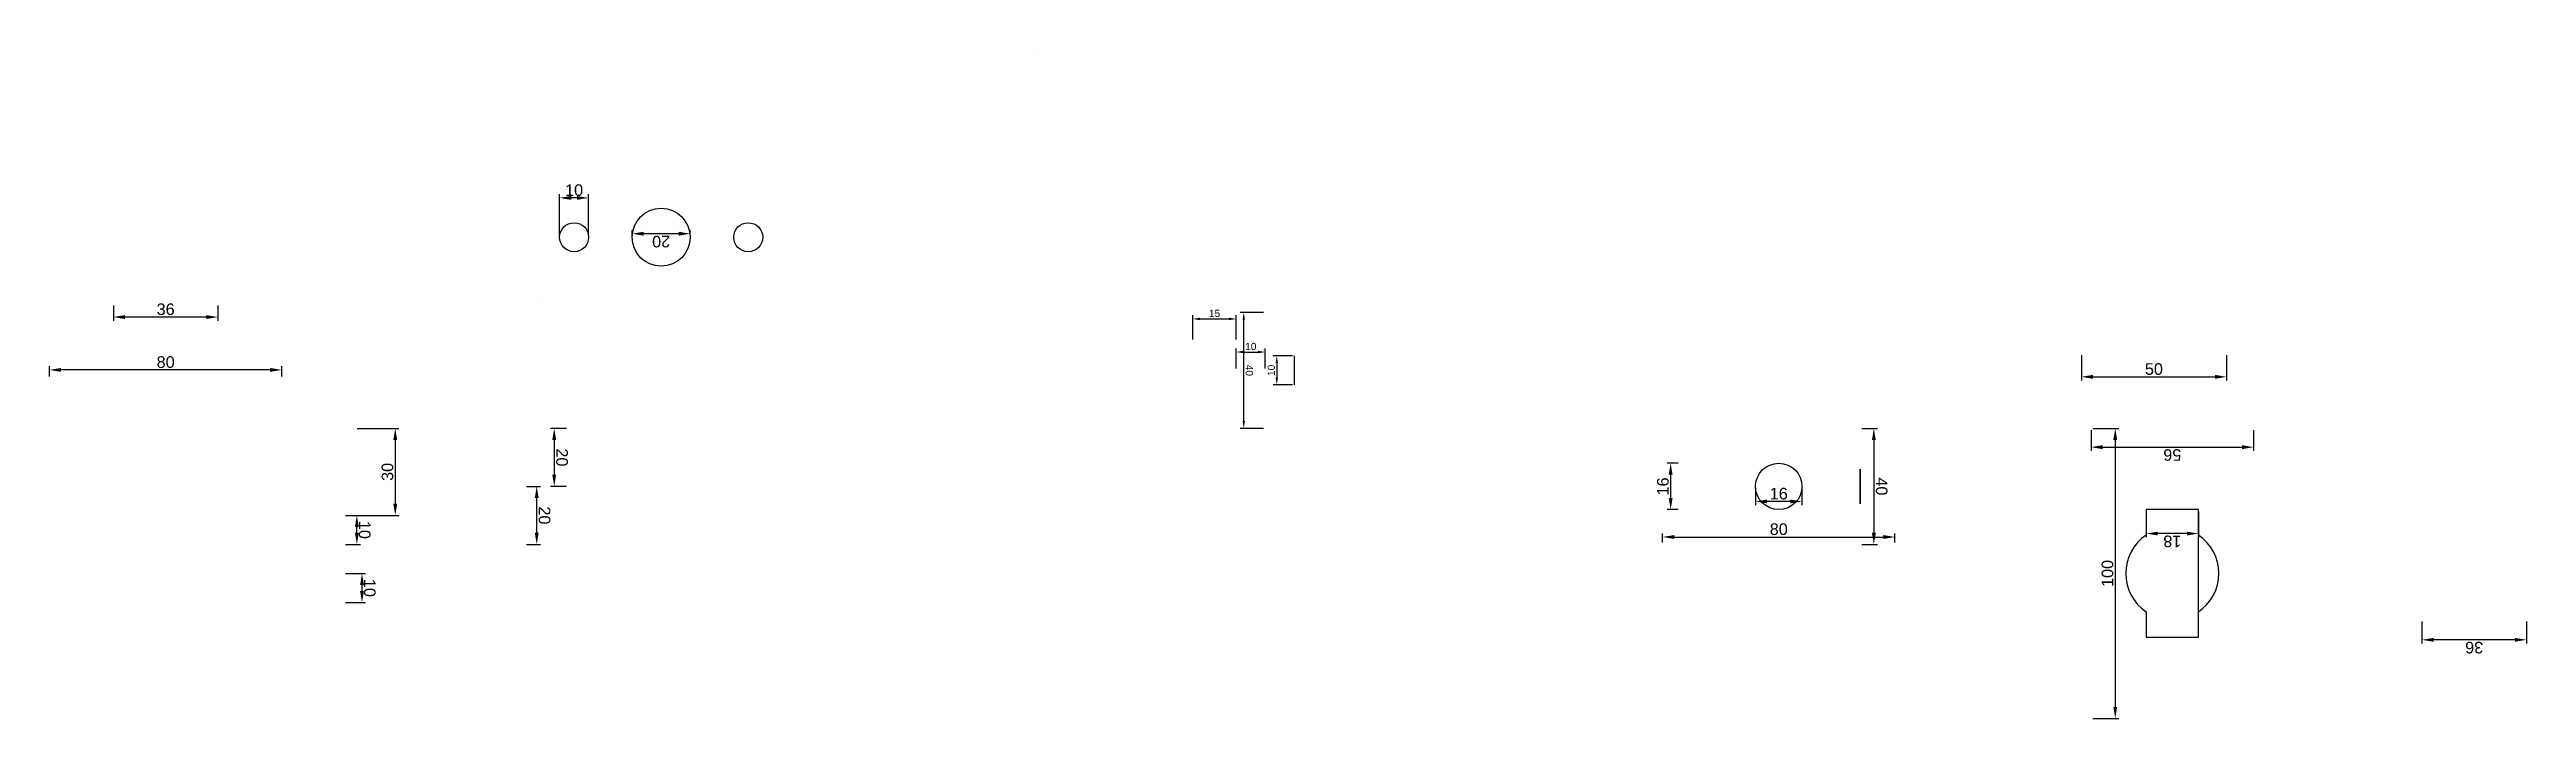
# Model space of a CAD drawing. Header units: millimetres. Extents: x 97 to 951, y -100 to 131.
import ezdxf

# ---------------------------------------------------------------- set-up
doc = ezdxf.new("R2010")
doc.units = ezdxf.units.MM
doc.styles.get("Standard").update_dxf_attribs({"font": 'arial.ttf'})
doc.dimstyles.new('Copy of ISO-25', dxfattribs={"dimtxt": 4, "dimasz": 4, "dimexe": 1.25, "dimexo": 0.625, "dimtad": 1, "dimtxsty": 'Standard', "dimcen": 2.5, "dimadec": 0, "dimazin": 0, "dimtfac": 1, "dimtmove": 0, "dimatfit": 3, "dimfxl": 1, "dimarcsym": 0})
doc.dimstyles.new('ISO-25', dxfattribs={"dimtxt": 2.5, "dimasz": 2.5, "dimexe": 1.25, "dimexo": 0.625, "dimtad": 1, "dimtxsty": 'Standard', "dimcen": 2.5, "dimadec": 0, "dimazin": 0, "dimtfac": 1, "dimtmove": 0, "dimatfit": 3, "dimfxl": 1, "dimarcsym": 0})

# ---------------------------------------------------------------- blocks, each defined once
blk = doc.blocks.new('*D6')
at = {"color": 0, "lineweight": -2, "transparency": 16777216}
for p, q in [((491.28, 30.62), (491.28, 38.98)), ((493.78, 37.73), (503.78, 37.73)), ((506.28, 30.62), (506.28, 38.98))]:
    blk.add_line(p, q, dxfattribs=at)
at = {"color": 0, "transparency": 16777216}
for points in [[(493.78, 38.15), (493.78, 37.31), (491.28, 37.73)], [(503.78, 38.15), (503.78, 37.31), (506.28, 37.73)]]:
    blk.add_solid(points, dxfattribs=at)
at = {"layer": 'Defpoints', "color": 0, "transparency": 16777216}
for p in [(506.28, 37.73), (491.28, 30), (506.28, 30)]:
    blk.add_point(p, dxfattribs=at)
at = {"color": 0, "transparency": 16777216, "insert": (498.78, 39.63), "char_height": 2.5, "attachment_point": 5}
blk.add_mtext('15', dxfattribs=at)
blk = doc.blocks.new('*D10')
at = {"color": 0, "lineweight": -2, "transparency": 16777216}
for p, q in [((506.28, 20.63), (506.28, 27.57)), ((508.78, 26.32), (513.78, 26.32)), ((516.28, 20.63), (516.28, 27.57))]:
    blk.add_line(p, q, dxfattribs=at)
at = {"color": 0, "transparency": 16777216}
for points in [[(508.78, 26.74), (508.78, 25.9), (506.28, 26.32)], [(513.78, 26.74), (513.78, 25.9), (516.28, 26.32)]]:
    blk.add_solid(points, dxfattribs=at)
at = {"layer": 'Defpoints', "color": 0, "transparency": 16777216}
for p in [(516.28, 26.32), (506.28, 20), (516.28, 20)]:
    blk.add_point(p, dxfattribs=at)
at = {"color": 0, "transparency": 16777216, "insert": (511.28, 28.22), "char_height": 2.5, "attachment_point": 5}
blk.add_mtext('10', dxfattribs=at)
blk = doc.blocks.new('*D11')
at = {"color": 0, "lineweight": -2, "transparency": 16777216}
for p, q in [((515.65, 40), (507.61, 40)), ((508.86, 2.5), (508.86, 37.5)), ((515.65, 0), (507.61, 0))]:
    blk.add_line(p, q, dxfattribs=at)
at = {"color": 0, "transparency": 16777216}
for points in [[(509.28, 37.5), (508.45, 37.5), (508.86, 40)], [(509.28, 2.5), (508.45, 2.5), (508.86, 0)]]:
    blk.add_solid(points, dxfattribs=at)
at = {"layer": 'Defpoints', "color": 0, "transparency": 16777216}
for p in [(508.86, 40), (516.28, 40), (516.28, 0)]:
    blk.add_point(p, dxfattribs=at)
at = {"color": 0, "transparency": 16777216, "insert": (510.77, 20), "char_height": 2.5, "attachment_point": 5, "rotation": 270}
blk.add_mtext('40', dxfattribs=at)
blk = doc.blocks.new('*D12')
at = {"color": 0, "lineweight": -2, "transparency": 16777216}
for p, q in [((525.65, 25), (518.99, 25)), ((520.24, 22.5), (520.24, 17.5)), ((525.65, 15), (518.99, 15))]:
    blk.add_line(p, q, dxfattribs=at)
at = {"color": 0, "transparency": 16777216}
for points in [[(519.83, 22.5), (520.66, 22.5), (520.24, 25)], [(519.83, 17.5), (520.66, 17.5), (520.24, 15)]]:
    blk.add_solid(points, dxfattribs=at)
at = {"layer": 'Defpoints', "color": 0, "transparency": 16777216}
for p in [(526.28, 25), (520.24, 15), (526.28, 15)]:
    blk.add_point(p, dxfattribs=at)
at = {"color": 0, "transparency": 16777216, "insert": (518.34, 20), "char_height": 2.5, "attachment_point": 5, "rotation": 90}
blk.add_mtext('10', dxfattribs=at)
blk = doc.blocks.new('*D13')
at = {"color": 0, "lineweight": -2, "transparency": 16777216}
for p, q in [((721.78, 0), (727.16, 0)), ((725.91, -4), (725.91, -36)), ((721.78, -40), (727.16, -40))]:
    blk.add_line(p, q, dxfattribs=at)
at = {"color": 0, "transparency": 16777216}
for points in [[(726.58, -4), (725.25, -4), (725.91, 0)], [(726.58, -36), (725.25, -36), (725.91, -40)]]:
    blk.add_solid(points, dxfattribs=at)
at = {"layer": 'Defpoints', "color": 0, "transparency": 16777216}
for p in [(721.15, 0), (721.15, -40), (725.91, -40)]:
    blk.add_point(p, dxfattribs=at)
at = {"color": 0, "transparency": 16777216, "insert": (728.58, -20), "char_height": 4, "attachment_point": 5, "rotation": 270}
blk.add_mtext('40', dxfattribs=at)
blk = doc.blocks.new('*D16')
at = {"color": 0, "lineweight": -2, "transparency": 16777216}
for p, q in [((685.15, -20.62), (685.15, -26.44)), ((697.15, -25.19), (689.15, -25.19)), ((701.15, -20.62), (701.15, -26.44))]:
    blk.add_line(p, q, dxfattribs=at)
at = {"color": 0, "transparency": 16777216}
for points in [[(689.15, -24.52), (689.15, -25.85), (685.15, -25.19)], [(697.15, -24.52), (697.15, -25.85), (701.15, -25.19)]]:
    blk.add_solid(points, dxfattribs=at)
at = {"layer": 'Defpoints', "color": 0, "transparency": 16777216}
for p in [(685.15, -20), (685.15, -25.19), (701.15, -20)]:
    blk.add_point(p, dxfattribs=at)
at = {"color": 0, "transparency": 16777216, "insert": (693.15, -22.52), "char_height": 4, "attachment_point": 5}
blk.add_mtext('16', dxfattribs=at)
blk = doc.blocks.new('*D17')
at = {"color": 0, "lineweight": -2, "transparency": 16777216}
for p, q in [((653.15, -39.38), (653.15, -36.19)), ((657.15, -37.44), (729.15, -37.44)), ((733.15, -39.38), (733.15, -36.19))]:
    blk.add_line(p, q, dxfattribs=at)
at = {"color": 0, "transparency": 16777216}
for points in [[(657.15, -36.77), (657.15, -38.11), (653.15, -37.44)], [(729.15, -36.77), (729.15, -38.11), (733.15, -37.44)]]:
    blk.add_solid(points, dxfattribs=at)
at = {"layer": 'Defpoints', "color": 0, "transparency": 16777216}
for p in [(653.15, -40, -12), (733.15, -37.44), (733.15, -40, -12)]:
    blk.add_point(p, dxfattribs=at)
at = {"color": 0, "transparency": 16777216, "insert": (693.15, -34.77), "char_height": 4, "attachment_point": 5}
blk.add_mtext('80', dxfattribs=at)
blk = doc.blocks.new('*D22')
at = {"color": 0, "lineweight": -2, "transparency": 16777216}
for p, q in [((658.53, -12), (654.66, -12)), ((655.91, -16), (655.91, -24)), ((658.53, -28), (654.66, -28))]:
    blk.add_line(p, q, dxfattribs=at)
at = {"color": 0, "transparency": 16777216}
for points in [[(655.25, -16), (656.58, -16), (655.91, -12)], [(655.25, -24), (656.58, -24), (655.91, -28)]]:
    blk.add_solid(points, dxfattribs=at)
at = {"layer": 'Defpoints', "color": 0, "transparency": 16777216}
for p in [(659.15, -12), (655.91, -28), (659.15, -28)]:
    blk.add_point(p, dxfattribs=at)
at = {"color": 0, "transparency": 16777216, "insert": (653.25, -20), "char_height": 4, "attachment_point": 5, "rotation": 90}
blk.add_mtext('16', dxfattribs=at)
blk = doc.blocks.new('*D31')
at = {"color": 0, "lineweight": -2, "transparency": 16777216}
for p, q in [((797.39, 25.24), (797.39, 16.52)), ((801.39, 17.77), (843.39, 17.77)), ((847.39, 25.24), (847.39, 16.52))]:
    blk.add_line(p, q, dxfattribs=at)
at = {"color": 0, "transparency": 16777216}
for points in [[(801.39, 18.44), (801.39, 17.1), (797.39, 17.77)], [(843.39, 18.44), (843.39, 17.1), (847.39, 17.77)]]:
    blk.add_solid(points, dxfattribs=at)
at = {"layer": 'Defpoints', "color": 0, "transparency": 16777216}
for p in [(797.39, 25.86), (847.39, 25.86), (847.39, 17.77)]:
    blk.add_point(p, dxfattribs=at)
at = {"color": 0, "transparency": 16777216, "insert": (822.39, 20.44), "char_height": 4, "attachment_point": 5}
blk.add_mtext('50', dxfattribs=at)
blk = doc.blocks.new('*D35')
at = {"color": 0, "lineweight": -2, "transparency": 16777216}
for p, q in [((203.41, 0), (217.8, 0)), ((216.55, -4), (216.55, -26)), ((203.41, -30), (217.8, -30))]:
    blk.add_line(p, q, dxfattribs=at)
at = {"color": 0, "transparency": 16777216}
for points in [[(215.88, -4), (217.22, -4), (216.55, 0)], [(215.88, -26), (217.22, -26), (216.55, -30)]]:
    blk.add_solid(points, dxfattribs=at)
at = {"layer": 'Defpoints', "color": 0, "transparency": 16777216}
for p in [(202.78, 0, 7), (202.78, -30, 7), (216.55, -30)]:
    blk.add_point(p, dxfattribs=at)
at = {"color": 0, "transparency": 16777216, "insert": (213.88, -15), "char_height": 4, "attachment_point": 5, "rotation": 90}
blk.add_mtext('30', dxfattribs=at)
blk = doc.blocks.new('*D41')
at = {"color": 0, "lineweight": -2, "transparency": 16777216}
for p, q in [((199.41, -30), (204.59, -30)), ((203.34, -36), (203.34, -34)), ((199.41, -40), (204.59, -40))]:
    blk.add_line(p, q, dxfattribs=at)
at = {"color": 0, "transparency": 16777216}
for points in [[(204.01, -34), (202.67, -34), (203.34, -30)], [(204.01, -36), (202.67, -36), (203.34, -40)]]:
    blk.add_solid(points, dxfattribs=at)
at = {"layer": 'Defpoints', "color": 0, "transparency": 16777216}
for p in [(198.78, -30), (203.34, -30), (198.78, -40)]:
    blk.add_point(p, dxfattribs=at)
at = {"color": 0, "transparency": 16777216, "insert": (206.01, -35), "char_height": 4, "attachment_point": 5, "rotation": 270}
blk.add_mtext('10', dxfattribs=at)
blk = doc.blocks.new('*D42')
at = {"color": 0, "lineweight": -2, "transparency": 16777216}
for p, q in [((199.41, -50), (206.36, -50)), ((205.11, -56), (205.11, -54)), ((199.41, -60), (206.36, -60))]:
    blk.add_line(p, q, dxfattribs=at)
at = {"color": 0, "transparency": 16777216}
for points in [[(205.77, -54), (204.44, -54), (205.11, -50)], [(205.77, -56), (204.44, -56), (205.11, -60)]]:
    blk.add_solid(points, dxfattribs=at)
at = {"layer": 'Defpoints', "color": 0, "transparency": 16777216}
for p in [(198.78, -50), (205.11, -50), (198.78, -60)]:
    blk.add_point(p, dxfattribs=at)
at = {"color": 0, "transparency": 16777216, "insert": (207.77, -55), "char_height": 4, "attachment_point": 5, "rotation": 270}
blk.add_mtext('10', dxfattribs=at)
blk = doc.blocks.new('*D46')
at = {"color": 0, "lineweight": -2, "transparency": 16777216}
for p, q in [((275.53, 0), (270.07, 0)), ((271.32, -4), (271.32, -16)), ((275.53, -20), (270.07, -20))]:
    blk.add_line(p, q, dxfattribs=at)
at = {"color": 0, "transparency": 16777216}
for points in [[(271.99, -4), (270.65, -4), (271.32, 0)], [(271.99, -16), (270.65, -16), (271.32, -20)]]:
    blk.add_solid(points, dxfattribs=at)
at = {"layer": 'Defpoints', "color": 0, "transparency": 16777216}
for p in [(276.16, 0), (271.32, -20), (276.16, -20)]:
    blk.add_point(p, dxfattribs=at)
at = {"color": 0, "transparency": 16777216, "insert": (273.99, -10), "char_height": 4, "attachment_point": 5, "rotation": 270}
blk.add_mtext('20', dxfattribs=at)
blk = doc.blocks.new('*D50')
at = {"color": 0, "lineweight": -2, "transparency": 16777216}
for p, q in [((261.78, -20), (266.54, -20)), ((265.29, -36), (265.29, -24)), ((261.78, -40), (266.54, -40))]:
    blk.add_line(p, q, dxfattribs=at)
at = {"color": 0, "transparency": 16777216}
for points in [[(265.96, -24), (264.63, -24), (265.29, -20)], [(265.96, -36), (264.63, -36), (265.29, -40)]]:
    blk.add_solid(points, dxfattribs=at)
at = {"layer": 'Defpoints', "color": 0, "transparency": 16777216}
for p in [(261.16, -20), (265.29, -20), (261.16, -40)]:
    blk.add_point(p, dxfattribs=at)
at = {"color": 0, "transparency": 16777216, "insert": (267.96, -30), "char_height": 4, "attachment_point": 5, "rotation": 270}
blk.add_mtext('20', dxfattribs=at)
blk = doc.blocks.new('*D54')
at = {"color": 0, "lineweight": -2, "transparency": 16777216}
for p, q in [((97.46, 17.88), (97.46, 21.41)), ((173.46, 20.16), (101.46, 20.16)), ((177.46, 17.88), (177.46, 21.41))]:
    blk.add_line(p, q, dxfattribs=at)
at = {"color": 0, "transparency": 16777216}
for points in [[(101.46, 20.83), (101.46, 19.49), (97.46, 20.16)], [(173.46, 20.83), (173.46, 19.49), (177.46, 20.16)]]:
    blk.add_solid(points, dxfattribs=at)
at = {"layer": 'Defpoints', "color": 0, "transparency": 16777216}
for p in [(97.46, 20.16), (97.46, 17.25), (177.46, 17.25)]:
    blk.add_point(p, dxfattribs=at)
at = {"color": 0, "transparency": 16777216, "insert": (137.46, 22.83), "char_height": 4, "attachment_point": 5}
blk.add_mtext('80', dxfattribs=at)
blk = doc.blocks.new('*D55')
at = {"color": 0, "lineweight": -2, "transparency": 16777216}
for p, q in [((119.46, 42.33), (119.46, 37.13)), ((151.46, 38.38), (123.46, 38.38)), ((155.46, 42.33), (155.46, 37.13))]:
    blk.add_line(p, q, dxfattribs=at)
at = {"color": 0, "transparency": 16777216}
for points in [[(123.46, 39.05), (123.46, 37.71), (119.46, 38.38)], [(151.46, 39.05), (151.46, 37.71), (155.46, 38.38)]]:
    blk.add_solid(points, dxfattribs=at)
at = {"layer": 'Defpoints', "color": 0, "transparency": 16777216}
for p in [(119.46, 42.95), (155.46, 42.95), (119.46, 38.38)]:
    blk.add_point(p, dxfattribs=at)
at = {"color": 0, "transparency": 16777216, "insert": (137.46, 41.05), "char_height": 4, "attachment_point": 5}
blk.add_mtext('36', dxfattribs=at)
blk = doc.blocks.new('*D57')
at = {"color": 0, "lineweight": -2, "transparency": 16777216}
for p, q in [((273.16, 66.52), (273.16, 80.7)), ((279.16, 79.45), (277.16, 79.45)), ((283.16, 66.52), (283.16, 80.7))]:
    blk.add_line(p, q, dxfattribs=at)
at = {"color": 0, "transparency": 16777216}
for points in [[(277.16, 80.11), (277.16, 78.78), (273.16, 79.45)], [(279.16, 80.11), (279.16, 78.78), (283.16, 79.45)]]:
    blk.add_solid(points, dxfattribs=at)
at = {"layer": 'Defpoints', "color": 0, "transparency": 16777216}
for p in [(273.16, 79.45), (273.16, 65.89), (283.16, 65.89)]:
    blk.add_point(p, dxfattribs=at)
at = {"color": 0, "transparency": 16777216, "insert": (278.16, 82.11), "char_height": 4, "attachment_point": 5}
blk.add_mtext('10', dxfattribs=at)
blk = doc.blocks.new('*D60')
at = {"color": 0, "lineweight": -2, "transparency": 16777216}
for p, q in [((298.16, 66.52), (298.16, 68.35)), ((318.16, 66.52), (318.16, 68.35)), ((314.16, 67.1), (302.16, 67.1))]:
    blk.add_line(p, q, dxfattribs=at)
at = {"color": 0, "transparency": 16777216}
for points in [[(302.16, 66.43), (302.16, 67.77), (298.16, 67.1)], [(314.16, 66.43), (314.16, 67.77), (318.16, 67.1)]]:
    blk.add_solid(points, dxfattribs=at)
at = {"layer": 'Defpoints', "color": 0, "transparency": 16777216}
for p in [(298.16, 67.1), (298.16, 65.89), (318.16, 65.89)]:
    blk.add_point(p, dxfattribs=at)
at = {"color": 0, "transparency": 16777216, "insert": (308.16, 64.43), "char_height": 4, "attachment_point": 5, "rotation": 180}
blk.add_mtext('20', dxfattribs=at)
blk = doc.blocks.new('*D67')
at = {"color": 0, "lineweight": -2, "transparency": 16777216}
for p, q in [((800.73, -0.62), (800.73, -7.72)), ((804.73, -6.47), (852.73, -6.47)), ((856.73, -0.62), (856.73, -7.72))]:
    blk.add_line(p, q, dxfattribs=at)
at = {"color": 0, "transparency": 16777216}
for points in [[(804.73, -7.14), (804.73, -5.8), (800.73, -6.47)], [(852.73, -7.14), (852.73, -5.8), (856.73, -6.47)]]:
    blk.add_solid(points, dxfattribs=at)
at = {"layer": 'Defpoints', "color": 0, "transparency": 16777216}
for p in [(800.73, 0), (856.73, 0), (856.73, -6.47)]:
    blk.add_point(p, dxfattribs=at)
at = {"color": 0, "transparency": 16777216, "insert": (828.73, -9.14), "char_height": 4, "attachment_point": 5, "rotation": 180}
blk.add_mtext('56', dxfattribs=at)
blk = doc.blocks.new('*D68')
at = {"color": 0, "lineweight": -2, "transparency": 16777216}
for p, q in [((801.35, 0), (810.32, 0)), ((809.07, -4), (809.07, -96)), ((801.35, -100), (810.32, -100))]:
    blk.add_line(p, q, dxfattribs=at)
at = {"color": 0, "transparency": 16777216}
for points in [[(808.4, -4), (809.73, -4), (809.07, 0)], [(808.4, -96), (809.73, -96), (809.07, -100)]]:
    blk.add_solid(points, dxfattribs=at)
at = {"layer": 'Defpoints', "color": 0, "transparency": 16777216}
for p in [(800.73, 0), (800.73, -100), (809.07, -100)]:
    blk.add_point(p, dxfattribs=at)
at = {"color": 0, "transparency": 16777216, "insert": (806.4, -50), "char_height": 4, "attachment_point": 5, "rotation": 90}
blk.add_mtext('100', dxfattribs=at)
blk = doc.blocks.new('*D69')
at = {"color": 0, "lineweight": -2, "transparency": 16777216}
for p, q in [((914.73, -66.62), (914.73, -74.13)), ((950.73, -66.62), (950.73, -74.13)), ((946.73, -72.88), (918.73, -72.88))]:
    blk.add_line(p, q, dxfattribs=at)
at = {"color": 0, "transparency": 16777216}
for points in [[(918.73, -73.55), (918.73, -72.22), (914.73, -72.88)], [(946.73, -73.55), (946.73, -72.22), (950.73, -72.88)]]:
    blk.add_solid(points, dxfattribs=at)
at = {"layer": 'Defpoints', "color": 0, "transparency": 16777216}
for p in [(914.73, -66), (950.73, -66), (914.73, -72.88)]:
    blk.add_point(p, dxfattribs=at)
at = {"color": 0, "transparency": 16777216, "insert": (932.73, -75.55), "char_height": 4, "attachment_point": 5, "rotation": 180}
blk.add_mtext('36', dxfattribs=at)
blk = doc.blocks.new('*D70')
at = {"color": 0, "lineweight": -2, "transparency": 16777216}
for p, q in [((819.73, -28.63), (819.73, -37.5)), ((837.73, -28.63), (837.73, -37.5)), ((833.73, -36.25), (823.73, -36.25))]:
    blk.add_line(p, q, dxfattribs=at)
at = {"color": 0, "transparency": 16777216}
for points in [[(823.73, -36.92), (823.73, -35.59), (819.73, -36.25)], [(833.73, -36.92), (833.73, -35.59), (837.73, -36.25)]]:
    blk.add_solid(points, dxfattribs=at)
at = {"layer": 'Defpoints', "color": 0, "transparency": 16777216}
for p in [(819.73, -28), (837.73, -28), (819.73, -36.25)]:
    blk.add_point(p, dxfattribs=at)
at = {"color": 0, "transparency": 16777216, "insert": (828.73, -38.92), "char_height": 4, "attachment_point": 5, "rotation": 180}
blk.add_mtext('18', dxfattribs=at)

msp = doc.modelspace()

# ---------------------------------------------------------------- linework, layer by layer
at = {"extrusion": (0, -1, 0)}
for p, q in [((267.554, 45.284, 15), (267.554, 45.284)), ((137.463, 24.951, 135.667), (137.463, 24.951, 95.667)), ((526.276, 25, 308.398), (526.276, 15, 308.398)), ((837.727, -72, 425.885), (837.727, -28, 425.885))]:
    msp.add_line(p, q, dxfattribs=at)
at = {"elevation": 15}
msp.add_lwpolyline([(436.518, 130.601), (436.518, 130.601)], dxfattribs=at)
at = {"elevation": 425.885}
msp.add_lwpolyline([(819.727, -72), (837.727, -72), (837.727, -63.229, 0.5291503), (837.727, -36.771), (837.727, -28), (819.727, -28), (819.727, -36.771, 0.5291503), (819.727, -63.229)], format="xyb", close=True, dxfattribs=at)
for centre, radius in [((278.16, 65.89, 15), 5), ((308.16, 65.89, 85), 10), ((338.16, 65.89, 15), 5), ((693.151, -20, 60.952), 8)]:
    msp.add_circle(centre, radius)
at = {"extrusion": (-1, 0, 0)}
msp.add_circle((20, 80.952, -721.151), 6, dxfattribs=at)

# ---------------------------------------------------------------- dimensions: what is measured, and where the dimension line sits
for p1, p2, distance, dimstyle, picture, middle in [((283.16, 65.89, 15), (273.16, 65.89, 15), -13.556, 'Copy of ISO-25', '*D57', (278.16, 82.113, 15)), ((318.16, 65.89, 85), (298.16, 65.89, 85), -1.21, 'Copy of ISO-25', '*D60', (308.16, 64.433, 85)), ((491.276, 30, 288.398), (506.276, 30, 288.398), 7.729, 'ISO-25', '*D6', (498.776, 39.63, 288.398)), ((516.276, 0, 288.398), (516.276, 40, 288.398), 7.411, 'ISO-25', '*D11', (510.766, 20, 288.398)), ((506.276, 20, 288.398), (516.276, 20, 288.398), 6.319, 'ISO-25', '*D10', (511.276, 28.221, 288.398)), ((526.276, 25, 308.398), (526.276, 15, 308.398), -6.032, 'ISO-25', '*D12', (518.342, 20, 308.398)), ((202.781, 0, 292.146), (202.781, -30, 292.146), 13.767, 'Copy of ISO-25', '*D35', (213.88, -15, 285.146)), ((276.158, 0, 305.995), (276.158, -20, 305.995), -4.836, 'Copy of ISO-25', '*D46', (273.989, -10, 305.995)), ((721.151, 0, 98.952), (721.151, -40, 98.952), 4.764, 'Copy of ISO-25', '*D13', (728.582, -20, 98.952)), ((800.727, 0, 425.885), (800.727, -100, 425.885), 8.34, 'Copy of ISO-25', '*D68', (806.4, -50, 425.885)), ((659.151, -12, 98.952), (659.151, -28, 98.952), -3.236, 'Copy of ISO-25', '*D22', (653.247, -20, 98.952)), ((261.158, -40, 300.995), (261.158, -20, 300.995), -4.136, 'Copy of ISO-25', '*D50', (267.962, -30, 300.995)), ((701.151, -20, 60.952), (685.151, -20, 60.952), 5.186, 'Copy of ISO-25', '*D16', (693.151, -22.519, 60.952)), ((198.781, -40, 282.146), (198.781, -30, 282.146), -4.559, 'Copy of ISO-25', '*D41', (206.007, -35, 282.146)), ((837.727, -28, 425.885), (819.727, -28, 425.885), 8.253, 'Copy of ISO-25', '*D70', (828.727, -38.92, 425.885)), ((198.781, -60, 282.146), (198.781, -50, 282.146), -6.326, 'Copy of ISO-25', '*D42', (207.774, -55, 282.146))]:
    dim = msp.add_aligned_dim(p1=p1, p2=p2, distance=distance, dimstyle=dimstyle)
    dim.commit()
    dim.dimension.update_dxf_attribs({"geometry": picture, "text_midpoint": middle})
dim = msp.add_linear_dim(base=(119.463, 38.382, 135.667), p1=(155.463, 42.951, 135.667), p2=(119.463, 42.951, 135.667), dimstyle='Copy of ISO-25')
dim.commit()
dim.dimension.update_dxf_attribs({"geometry": '*D55', "text_midpoint": (137.463, 38.382, 135.667), "dimtype": 160})
for base, p1, p2, picture, middle in [((847.386, 17.769, 78.485), (797.386, 25.861, 78.485), (847.386, 25.861, 78.485), '*D31', (822.386, 20.436, 78.485)), ((97.463, 20.161, 95.667), (177.463, 17.252, 95.667), (97.463, 17.252, 95.667), '*D54', (137.463, 22.828, 95.667)), ((733.151, -37.44, 60.952), (653.151, -40, 48.952), (733.151, -40, 48.952), '*D17', (693.151, -34.773, 60.952))]:
    dim = msp.add_linear_dim(base=base, p1=p1, p2=p2, dimstyle='Copy of ISO-25')
    dim.commit()
    dim.dimension.update_dxf_attribs({"geometry": picture, "text_midpoint": middle})
for base, p1, p2, picture, middle in [((856.727, -6.471, 425.885), (800.727, 0, 425.885), (856.727, 0, 425.885), '*D67', (828.727, -9.139, 425.885)), ((914.727, -72.882, 353.885), (950.727, -66, 353.885), (914.727, -66, 353.885), '*D69', (932.727, -75.551, 353.885))]:
    dim = msp.add_linear_dim(base=base, p1=p1, p2=p2, angle=180, dimstyle='Copy of ISO-25')
    dim.commit()
    dim.dimension.update_dxf_attribs({"geometry": picture, "text_midpoint": middle})

doc.saveas('drawing.dxf')
